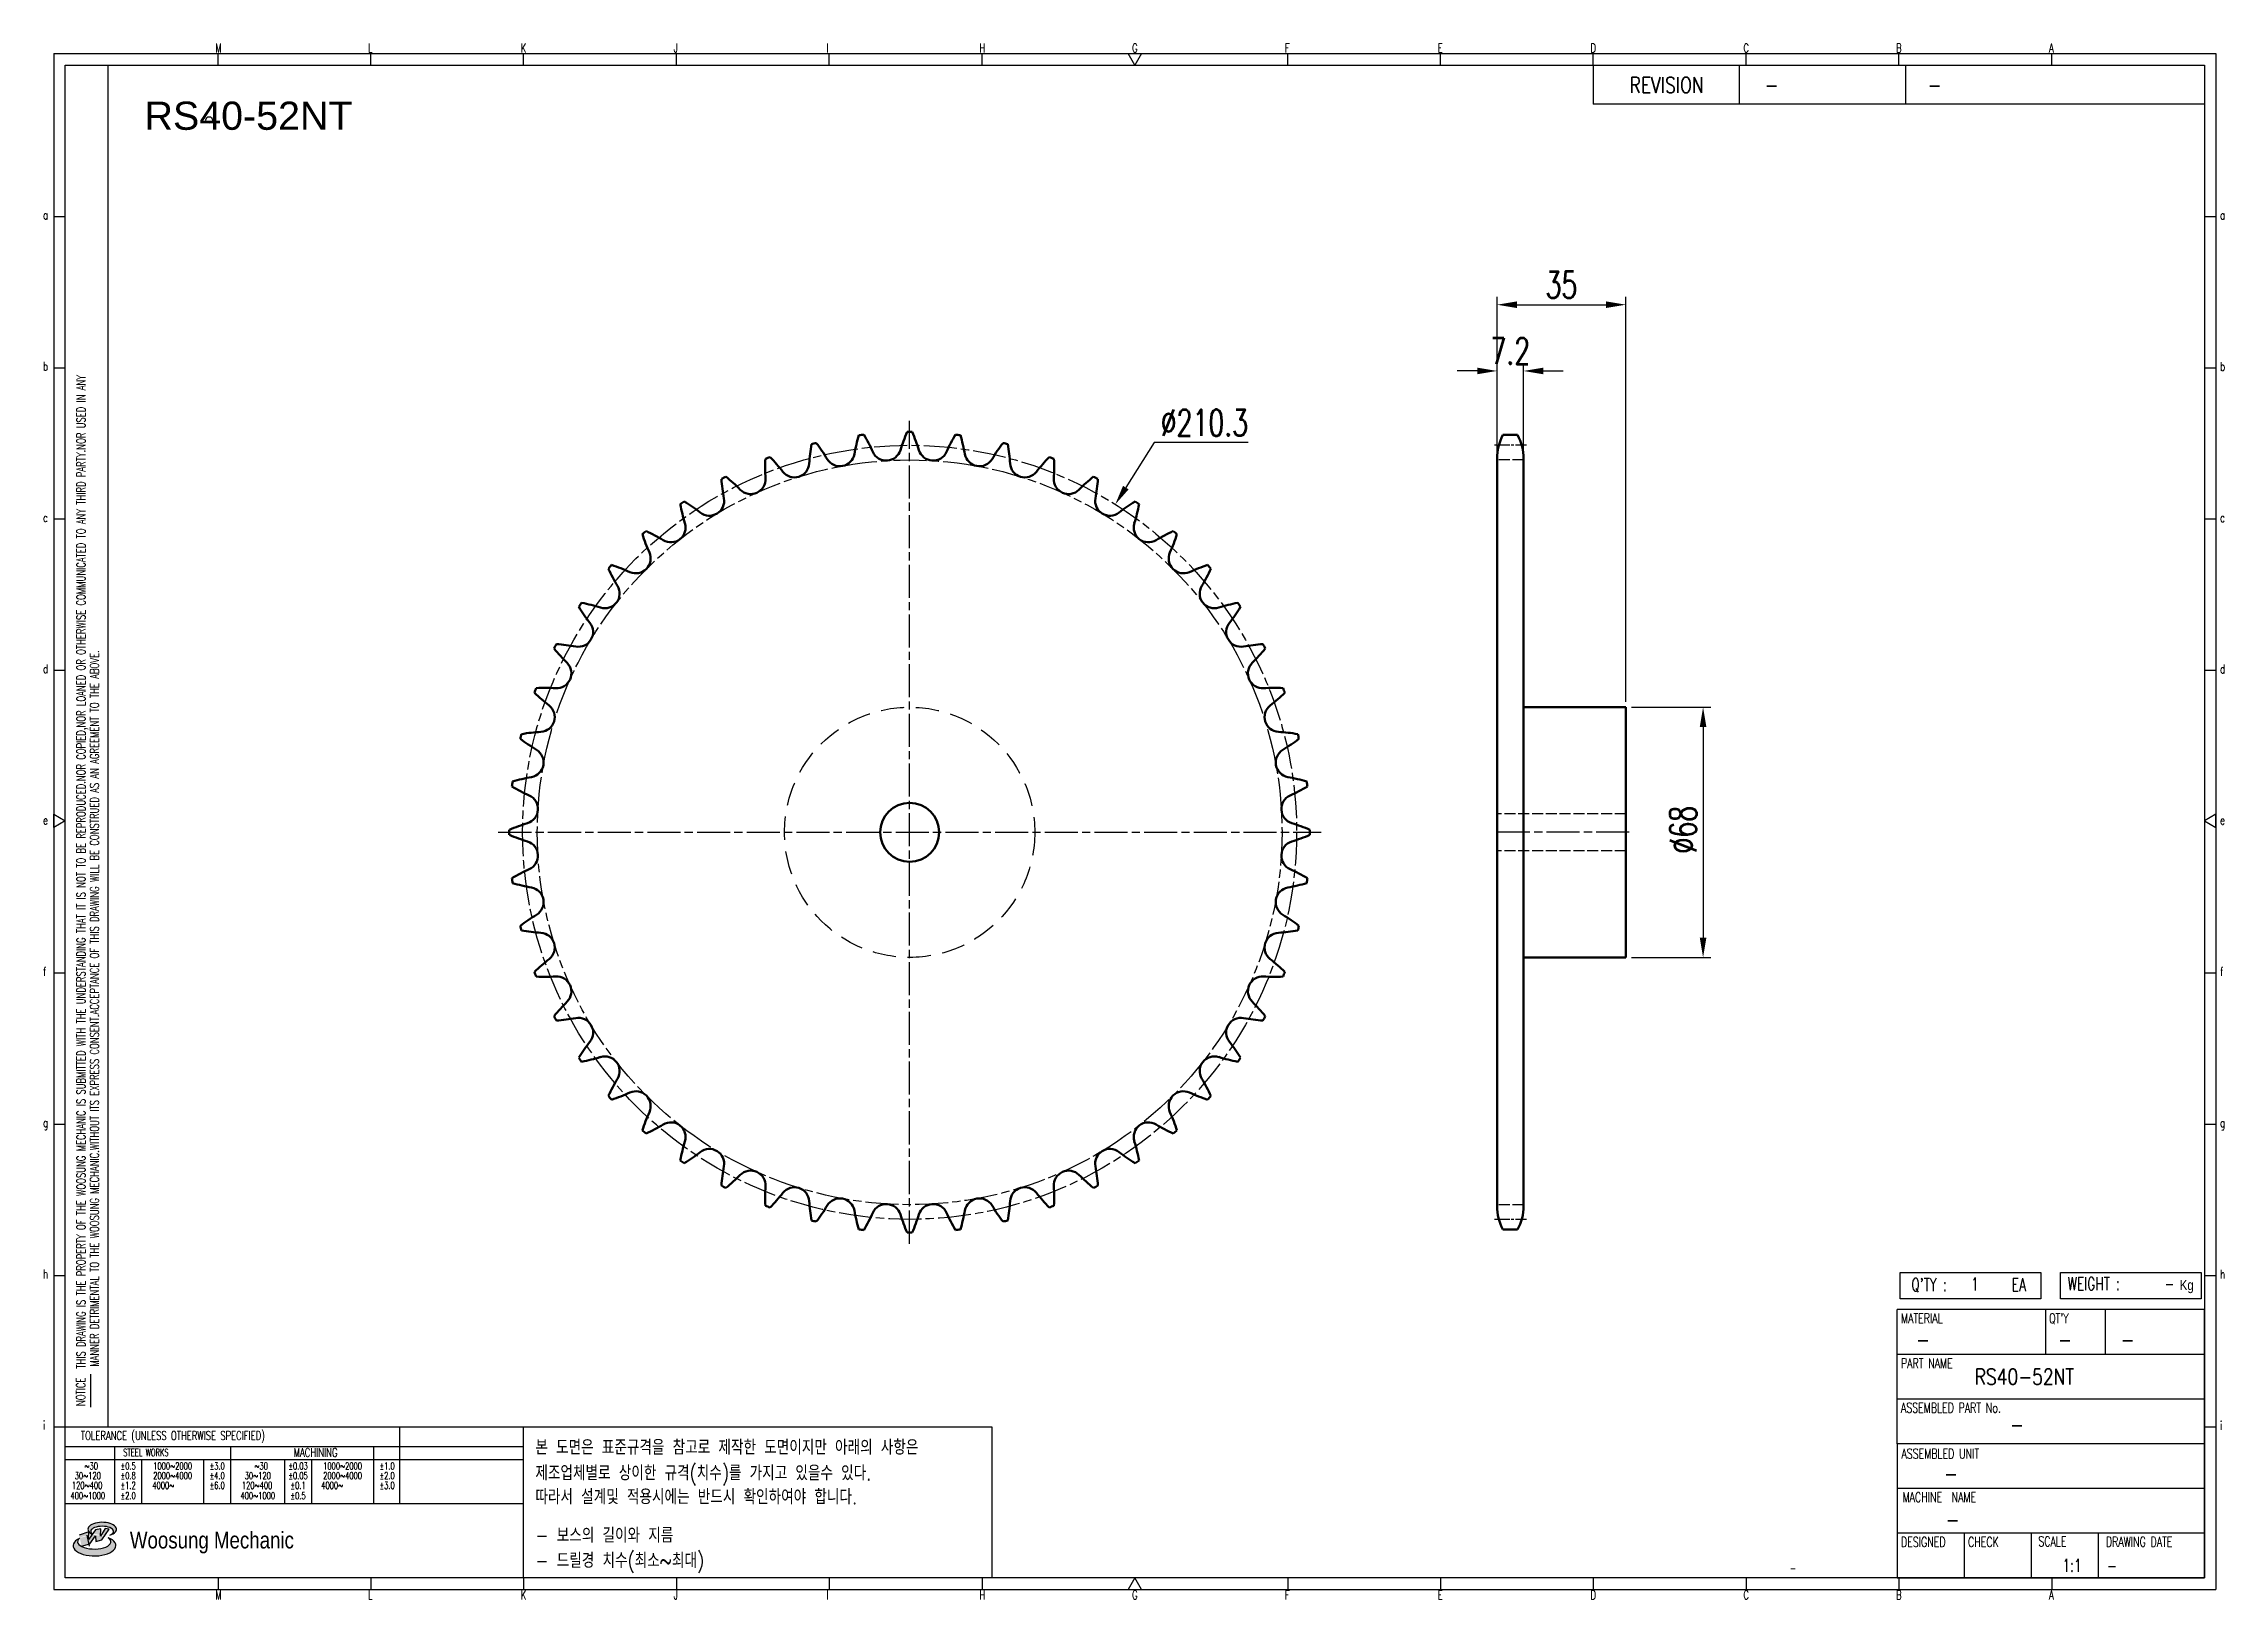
# Model space of a CAD drawing. Header units: millimetres. Extents: x 24040 to 24633, y 29 to 452.
import ezdxf
from ezdxf.enums import TextEntityAlignment as Align

# ---------------------------------------------------------------- set-up
doc = ezdxf.new("R2010")
doc.units = ezdxf.units.MM
for name, pattern in [('AM_ISO02W050', [7.5, 6, -1.5]), ('AM_ISO02W050x2', [3.75, 3, -0.75]), ('AM_ISO08W050', [18, 12, -1.5, 3, -1.5]), ('AM_ISO08W050x2', [9, 6, -0.75, 1.5, -0.75]), ('HIDDEN', [9.525, 6.35, -3.175])]:
    doc.linetypes.add(name, pattern=pattern)
for name, color, linetype, lineweight in [('AM_0N', 7, 'Continuous', 50), ('AM_3N', 6, 'AM_ISO02W050', 25), ('AM_7N', 4, 'AM_ISO08W050', 25)]:
    doc.layers.add(name, color=color, linetype=linetype, lineweight=lineweight)
for name, color, linetype in [('HL', 2, 'HIDDEN'), ('S-DIM', 7, 'Continuous'), ('TITLE', 7, 'Continuous'), ('도면레이아웃', 7, 'Continuous')]:
    doc.layers.add(name, color=color, linetype=linetype)
doc.styles.add('HAN', font='ROMANS.shx', dxfattribs={"width": 0.7, "bigfont": 'whgtxt.shx'})
doc.styles.add('HKD_ST2', font='romans.shx', dxfattribs={"width": 0.7, "height": 4, "bigfont": '@extfont2.shx'})
doc.styles.add('HSG', font='SIMPLEX.shx', dxfattribs={"width": 0.7, "bigfont": 'HSG.shx'})
doc.styles.add('ROMANS', font='romans.shx', dxfattribs={"width": 0.7, "bigfont": 'whgtxt.shx'})
doc.styles.add('SLDTEXTSTYLE4', font='arial.ttf', dxfattribs={"width": 0.8})
doc.styles.get("Standard").update_dxf_attribs({"font": 'arial.ttf'})
doc.dimstyles.new('APP16', dxfattribs={"dimscale": 3, "dimtxt": 2.4, "dimasz": 1.8, "dimexe": 0.7, "dimexo": 0.5, "dimgap": 0.6, "dimtad": 1, "dimtoh": 1, "dimdec": 1, "dimrnd": 0.01, "dimzin": 9, "dimdsep": 46, "dimtxsty": 'HSG', "dimcen": 0, "dimclrd": 1, "dimclre": 1, "dimclrt": 256, "dimazin": 2, "dimtp": 1, "dimtm": 1, "dimtfac": 0.5, "dimtdec": 1, "dimtofl": 0, "dimtmove": 0, "dimatfit": 3, "dimfxl": 0, "dimtvp": 1, "dimtolj": 2, "dimlwd": -1, "dimlwe": -1, "dimarcsym": 0})

# ---------------------------------------------------------------- blocks, each defined once
blk = doc.blocks.new('SUYWSHJH')
at = {"layer": '도면레이아웃'}
h = blk.add_hatch(color=10, dxfattribs=at)
h.paths.add_polyline_path([(1.544, 35.177), (1.554, 34.966), (1.779, 35.034), (2.054, 35.422), (1.908, 35.446), (1.728, 35.167), (1.741, 35.439), (1.547, 35.405), (1.292, 35.041), (1.295, 35.33), (0.943, 35.208), (1.03, 34.8), (1.336, 34.885)])
edge = h.paths.add_edge_path()
edge.add_ellipse((1.795, 35.421), major_axis=(-0.53, 0), ratio=0.487785, start_angle=122.36065, end_angle=403.39574)
edge.add_line((1.411, 35.244), (1.419, 35.261))
edge.add_ellipse((1.798, 35.344), major_axis=(-0.423, 0), ratio=0.444396, start_angle=131.58977, end_angle=386.19408, ccw=False)
edge = h.paths.add_edge_path()
edge.add_ellipse((1.512, 34.815), major_axis=(-0.793, 0), ratio=0.480113, start_angle=314.67633, end_angle=590.85213)
edge.add_ellipse((1.501, 34.958), major_axis=(-0.62, 0), ratio=0.43311, start_angle=331.7024, end_angle=574.42495, ccw=False)
for p, q in [((0, 90.118), (80.15, 90.118)), ((0, 90.118), (0, 33.191)), ((6.089, 89.693), (6.089, 90.118)), ((11.753, 89.693), (11.753, 90.118)), ((17.418, 89.693), (17.418, 90.118)), ((23.082, 89.693), (23.082, 90.118)), ((28.746, 89.693), (28.746, 90.118)), ((34.411, 89.693), (34.411, 90.118)), ((45.739, 89.693), (45.739, 90.118)), ((51.404, 89.693), (51.404, 90.118)), ((57.068, 89.693), (57.068, 90.118)), ((62.732, 89.693), (62.732, 90.118)), ((68.397, 89.693), (68.397, 90.118)), ((74.061, 89.693), (74.061, 90.118)), ((80.15, 90.118), (80.15, 33.191)), ((0, 84.085), (0.425, 84.085)), ((79.725, 84.085), (80.15, 84.085)), ((0, 78.478), (0.425, 78.478)), ((79.725, 78.478), (80.15, 78.478)), ((0, 72.87), (0.425, 72.87)), ((79.725, 72.87), (80.15, 72.87)), ((0, 67.262), (0.425, 67.262)), ((79.725, 67.262), (80.15, 67.262)), ((0, 56.047), (0.425, 56.047)), ((79.725, 56.047), (80.15, 56.047)), ((0, 50.439), (0.425, 50.439)), ((79.725, 50.439), (80.15, 50.439)), ((0, 44.832), (0.425, 44.832)), ((79.725, 44.832), (80.15, 44.832)), ((1.377, 39.947), (1.377, 41.174)), ((0, 39.224), (0.425, 39.224)), ((79.725, 39.224), (80.15, 39.224)), ((0, 33.191), (80.15, 33.191)), ((6.089, 33.616), (6.089, 33.191)), ((11.753, 33.616), (11.753, 33.191)), ((17.418, 33.616), (17.418, 33.191)), ((23.082, 33.616), (23.082, 33.191)), ((28.746, 33.616), (28.746, 33.191)), ((34.411, 33.616), (34.411, 33.191)), ((45.739, 33.616), (45.739, 33.191)), ((51.404, 33.616), (51.404, 33.191)), ((57.068, 33.616), (57.068, 33.191)), ((62.732, 33.616), (62.732, 33.191)), ((68.397, 33.616), (68.397, 33.191)), ((74.061, 33.616), (74.061, 33.191))]:
    blk.add_line(p, q)
at = {"color": 2}
for p, q in [((2.017, 39.224), (2.017, 89.693)), ((0.425, 39.224), (17.418, 39.224)), ((12.816, 39.224), (12.816, 36.382)), ((17.418, 33.616), (17.418, 39.224)), ((0.425, 38.487), (17.418, 38.487)), ((0.425, 38.012), (17.418, 38.012)), ((2.257, 38.487), (2.257, 36.382)), ((3.257, 38.012), (3.257, 36.382)), ((5.557, 38.012), (5.557, 36.382)), ((6.557, 38.5), (6.557, 36.382)), ((8.557, 38.012), (8.557, 36.382)), ((9.557, 38.026), (9.557, 36.382)), ((11.857, 38.487), (11.857, 36.382)), ((0.425, 36.382), (17.418, 36.382))]:
    blk.add_line(p, q, dxfattribs=at)
at = {"color": 6, "ltscale": 0.5}
for p, q in [((57.068, 89.693), (57.068, 88.246)), ((62.47, 89.693), (62.47, 88.246)), ((68.635, 89.693), (68.635, 88.246)), ((79.725, 88.246), (57.068, 88.246)), ((68.336, 38.59), (68.336, 43.563)), ((79.725, 43.563), (68.336, 43.563)), ((73.827, 43.563), (73.827, 41.905)), ((76.037, 43.563), (76.037, 41.905)), ((79.725, 38.59), (79.725, 43.563)), ((79.725, 41.905), (68.336, 41.905)), ((79.725, 40.248), (68.336, 40.248)), ((68.336, 38.59), (68.336, 33.616)), ((79.725, 38.59), (68.336, 38.59)), ((79.725, 33.616), (79.725, 38.59)), ((79.725, 36.932), (68.336, 36.932)), ((79.725, 35.274), (68.336, 35.274)), ((70.822, 33.616), (70.822, 35.274)), ((73.309, 33.616), (73.309, 35.274)), ((75.796, 33.616), (75.796, 35.274)), ((68.336, 33.616), (79.725, 33.616))]:
    blk.add_line(p, q, dxfattribs=at)
for points in [[(40.075, 89.693), (39.83, 90.118), (40.32, 90.118)], [(0.425, 89.693), (79.725, 89.693), (79.725, 33.616), (0.425, 33.616)], [(0.425, 61.679), (0, 61.433), (0, 61.924)], [(79.725, 61.679), (80.15, 61.433), (80.15, 61.924)], [(40.075, 33.616), (39.83, 33.191), (40.32, 33.191)]]:
    blk.add_lwpolyline(points, close=True)
at = {"layer": 'TITLE', "color": 20}
for p, q in [((68.449, 43.961), (68.449, 44.936)), ((68.449, 44.936), (73.654, 44.936)), ((73.654, 44.936), (73.654, 43.961)), ((74.39, 43.961), (74.39, 44.936)), ((74.39, 44.936), (79.595, 44.936)), ((79.595, 44.936), (79.595, 43.961)), ((73.654, 43.961), (68.449, 43.961)), ((79.595, 43.961), (74.39, 43.961))]:
    blk.add_line(p, q, dxfattribs=at)
at = {"layer": '도면레이아웃'}
for p, q in [((1.295, 35.33), (0.943, 35.208)), ((1.03, 34.8), (1.336, 34.885)), ((1.224, 35.208), (1.311, 34.8)), ((1.224, 35.208), (1.224, 35.208)), ((1.547, 35.405), (1.292, 35.041)), ((1.292, 35.041), (1.295, 35.33)), ((1.336, 34.885), (1.544, 35.177)), ((1.419, 35.261), (1.411, 35.244)), ((1.544, 35.177), (1.554, 34.966)), ((1.741, 35.439), (1.547, 35.405)), ((1.554, 34.966), (1.779, 35.034)), ((1.908, 35.446), (1.728, 35.167)), ((1.728, 35.167), (1.741, 35.439)), ((1.779, 35.034), (2.054, 35.422)), ((2.054, 35.422), (1.908, 35.446))]:
    blk.add_line(p, q, dxfattribs=at)
for centre, major_axis, ratio, start_param, end_param in [((1.795, 35.421), (-0.53, 0), 0.487785, 2.135596, 7.040584), ((1.512, 34.815), (-0.793, 0), 0.480113, 5.492138, 10.312315), ((1.501, 34.958), (-0.62, 0), 0.43311, 5.789299, 10.025607), ((1.798, 35.344), (-0.423, 0), 0.444396, 2.296675, 6.740358)]:
    blk.add_ellipse(centre, major_axis=major_axis, ratio=ratio, start_param=start_param, end_param=end_param, dxfattribs=at)
at = {"color": 4, "style": 'HKD_ST2', "width": 0.7}
for s, p in [('M', (5.988, 90.164)), ('L', (11.652, 90.164)), ('K', (17.316, 90.164)), ('J', (22.981, 90.164)), ('I', (28.645, 90.164)), ('H', (34.309, 90.164)), ('G', (39.974, 90.164)), ('F', (45.638, 90.164)), ('E', (51.302, 90.164)), ('D', (56.967, 90.164)), ('C', (62.631, 90.164)), ('B', (68.295, 90.164)), ('A', (73.96, 90.164)), ('a', (-0.395, 83.976)), ('a', (80.305, 83.97)), ('b', (-0.395, 78.368)), ('b', (80.305, 78.362)), ('c', (-0.395, 72.76)), ('c', (80.305, 72.754)), ('d', (-0.395, 67.153)), ('d', (80.305, 67.147)), ('e', (-0.395, 61.545)), ('e', (80.305, 61.539)), ('f', (-0.395, 55.937)), ('f', (80.305, 55.931)), ('g', (-0.395, 50.33)), ('g', (80.305, 50.324)), ('h', (-0.395, 44.722)), ('h', (80.305, 44.716)), ('i', (-0.395, 39.114)), ('i', (80.305, 39.108)), ('M', (5.988, 32.824)), ('L', (11.652, 32.824)), ('K', (17.316, 32.824)), ('J', (22.981, 32.824)), ('I', (28.645, 32.824)), ('H', (34.309, 32.824)), ('G', (39.974, 32.824)), ('F', (45.638, 32.824)), ('E', (51.302, 32.824)), ('D', (56.967, 32.824)), ('C', (62.631, 32.824)), ('B', (68.295, 32.824)), ('A', (73.96, 32.824))]:
    blk.add_text(s, height=0.326, dxfattribs=at).set_placement(p)
for s, height, style, width, p in [('REVISION', 0.5806, 'HAN', 0.8, (58.415, 88.664)), ('-', 0.581, 'HAN', 0.8, (63.426, 88.664)), ('-', 0.581, 'HAN', 0.8, (69.468, 88.664)), ("Q'TY : ", 0.4746, 'HKD_ST2', 0.7, (68.857, 44.253)), ('1', 0.475, 'HKD_ST2', 0.7, (71.071, 44.275)), ('EA', 0.4746, 'HKD_ST2', 0.7, (72.578, 44.253)), ('WEIGHT : ', 0.4746, 'HKD_ST2', 0.7, (74.65, 44.286)), ('-', 0.581, 'HAN', 0.8, (69.029, 42.157)), ('-', 0.581, 'HAN', 0.8, (74.289, 42.157)), ('-', 0.581, 'HAN', 0.8, (76.623, 42.157)), ('-', 0.581, 'HAN', 0.8, (72.515, 39.013)), ('-', 0.581, 'HAN', 0.8, (70.067, 37.189)), ('-', 0.581, 'HAN', 0.8, (70.126, 35.48)), ('1:1', 0.4746, 'HKD_ST2', 0.7, (74.458, 33.848)), ('-', 0.475, 'HKD_ST2', 0.7, (76.112, 33.837))]:
    blk.add_text(s, height=height, dxfattribs=dict(style=style, width=width)).set_placement(p)
at = {"color": 6, "style": 'HKD_ST2', "width": 0.7}
for s, p in [(' THIS DRAWING IS THE PROPERTY OF THE WOOSUNG MECHANIC IS SUBMITTED WITH THE UNDERSTANDING THAT IT IS NOT TO BE REPRODUCED.NOR COPIED,NOR LOANED OR OTHERWISE COMMUNICATED TO ANY THIRD PARTY.NOR USED IN ANY', (1.173, 41.217)), ('MANNER DETRIMENTAL TO THE WOOSUNG MECHANIC.WITHOUT ITS EXPRESS CONSENT.ACCEPTANCE OF THIS DRAWING WILL BE CONSTRUED AS AN AGREEMENT TO THE ABOVE.', (1.672, 41.447))]:
    blk.add_text(s, height=0.326266, rotation=90, dxfattribs=at).set_placement(p)
at = {"style": 'HKD_ST2', "width": 0.7}
blk.add_text('-', height=0.475, dxfattribs=at).set_placement((78.613, 44.286), align=Align.RIGHT)
at = {"color": 4, "style": 'HKD_ST2', "width": 0.7}
for s, height, p in [('MATERIAL', 0.3651, (68.474, 43.425)), ("QT'Y", 0.3651, (73.965, 43.425)), ('PART NAME', 0.3651, (68.474, 41.756)), ('ASSEMBLED PART No.', 0.36511, (68.474, 40.109)), ('ASSEMBLED UNIT', 0.36511, (68.49, 38.408)), ('MACHINE  NAME', 0.36511, (68.532, 36.794)), ('DESIGNED', 0.3651, (68.474, 35.136)), ('CHECK', 0.3651, (70.961, 35.136)), ('SCALE', 0.3651, (73.566, 35.153)), ('DRAWING DATE', 0.36511, (76.071, 35.141))]:
    blk.add_text(s, height=height, dxfattribs=at).set_placement(p, align=Align.TOP_LEFT)
at = {"style": 'HKD_ST2', "width": 0.7}
blk.add_text('NOTICE', height=0.3263, rotation=90, dxfattribs=at).set_placement((1.163, 39.988))
for s, height, style, width, p in [('TOLERANCE (UNLESS OTHERWISE SPECIFIED)', 0.32627, 'HKD_ST2', 0.7, (4.417, 38.896)), ('-', 0.326, 'ROMANS', 0.65, (64.469, 33.975))]:
    blk.add_text(s, height=height, dxfattribs=dict(style=style, width=width)).set_placement(p, align=Align.MIDDLE_CENTER)
at = {"color": 4, "style": 'HKD_ST2', "width": 0.7}
for s, height, p in [('STEEL WORKS', 0.26101, (3.416, 38.268)), ('MACHINING', 0.3263, (9.707, 38.27)), ('%%P0.5', 0.261, (2.757, 37.762)), ('%%P0.8', 0.261, (2.757, 37.411)), ('%%P3.0', 0.261, (6.057, 37.762)), ('%%P4.0', 0.261, (6.057, 37.411)), ('%%P0.03', 0.261, (9.057, 37.762)), ('%%P0.05', 0.261, (9.057, 37.411)), ('%%P1.0', 0.261, (12.357, 37.762)), ('%%P2.0', 0.261, (12.357, 37.411)), ('%%P1.2', 0.261, (2.757, 37.045)), ('%%P2.0', 0.261, (2.757, 36.67)), ('%%P6.0', 0.261, (6.057, 37.045)), ('%%P0.1', 0.261, (9.057, 37.045)), ('%%P0.5', 0.261, (9.057, 36.67)), ('%%P3.0', 0.261, (12.357, 37.045))]:
    blk.add_text(s, height=height, dxfattribs=at).set_placement(p, align=Align.MIDDLE)
for s, height, p in [('30%%126120', 0.261, (1.263, 37.411)), ('%%12630', 0.261, (1.389, 37.762)), ('2000%%1264000', 0.26101, (4.407, 37.411)), ('1000%%1262000', 0.26101, (4.407, 37.762)), ('30%%126120', 0.261, (7.563, 37.411)), ('%%12630', 0.261, (7.689, 37.762)), ('2000%%1264000', 0.26101, (10.707, 37.411)), ('1000%%1262000', 0.26101, (10.707, 37.762)), ('400%%1261000', 0.26101, (1.263, 36.67)), ('120%%126400', 0.26101, (1.237, 37.045)), ('4000%%126', 0.261, (4.061, 37.045)), ('400%%1261000', 0.26101, (7.563, 36.67)), ('120%%126400', 0.26101, (7.537, 37.045)), ('4000%%126', 0.261, (10.321, 37.045))]:
    blk.add_text(s, height=height, dxfattribs=at).set_placement(p, align=Align.MIDDLE_CENTER)
at = {"color": 1, "style": 'SLDTEXTSTYLE4', "width": 0.8}
blk.add_text('Woosung Mechanic', height=0.61957, dxfattribs=at).set_placement((2.822, 34.711))
at = {"layer": 'TITLE', "width": 0.8}
blk.add_text('Kg', height=0.3789, dxfattribs=at).set_placement((78.807, 44.286))
blk = doc.blocks.new('*D2')
at = {"layer": 'Defpoints', "color": 0, "transparency": 16777216}
for p in [(24331.31, 326.5), (24219.57, 148.3)]:
    blk.add_point(p, dxfattribs=at)
at = {"layer": 'S-DIM', "color": 1, "transparency": 16777216}
for p, q in [((24341.85, 343.3), (24334.18, 331.08)), ((24367.41, 343.3), (24341.85, 343.3))]:
    blk.add_line(p, q, dxfattribs=at)
blk.add_solid([(24333.42, 331.55), (24334.95, 330.6), (24331.31, 326.5)], dxfattribs=at)
at = {"layer": 'S-DIM', "transparency": 16777216, "insert": (24355.53, 348.7), "char_height": 7.2, "attachment_point": 5, "style": 'HSG'}
blk.add_mtext('\\A2;∅210.3', dxfattribs=at)
blk = doc.blocks.new('*D3')
at = {"layer": 'Defpoints', "color": 0, "transparency": 16777216}
for p in [(24442.27, 362.77), (24435.07, 338.59), (24442.27, 338.59)]:
    blk.add_point(p, dxfattribs=at)
at = {"layer": 'S-DIM', "color": 1, "transparency": 16777216}
for p, q in [((24429.67, 362.77), (24424.27, 362.77)), ((24435.07, 340.09), (24435.07, 364.87)), ((24442.27, 340.09), (24442.27, 364.87)), ((24447.67, 362.77), (24453.07, 362.77))]:
    blk.add_line(p, q, dxfattribs=at)
for points in [[(24429.67, 363.67), (24429.67, 361.87), (24435.07, 362.77)], [(24447.67, 363.67), (24447.67, 361.87), (24442.27, 362.77)]]:
    blk.add_solid(points, dxfattribs=at)
at = {"layer": 'S-DIM', "transparency": 16777216, "insert": (24438.67, 368.17), "char_height": 7.2, "attachment_point": 5, "style": 'HSG'}
blk.add_mtext('\\A2;7.2', dxfattribs=at)
blk = doc.blocks.new('*D4')
at = {"layer": 'Defpoints', "color": 0, "transparency": 16777216}
for p in [(24470.07, 380.77), (24435.07, 338.59), (24470.07, 271.4)]:
    blk.add_point(p, dxfattribs=at)
at = {"layer": 'S-DIM', "color": 1, "transparency": 16777216}
for p, q in [((24435.07, 340.09), (24435.07, 382.87)), ((24440.47, 380.77), (24464.67, 380.77)), ((24470.07, 272.9), (24470.07, 382.87))]:
    blk.add_line(p, q, dxfattribs=at)
for points in [[(24440.47, 381.67), (24440.47, 379.87), (24435.07, 380.77)], [(24464.67, 381.67), (24464.67, 379.87), (24470.07, 380.77)]]:
    blk.add_solid(points, dxfattribs=at)
at = {"layer": 'S-DIM', "transparency": 16777216, "insert": (24452.57, 386.17), "char_height": 7.2, "attachment_point": 5, "style": 'HSG'}
blk.add_mtext('\\A2;35', dxfattribs=at)
blk = doc.blocks.new('*D5')
at = {"layer": 'Defpoints', "color": 0, "transparency": 16777216}
for p in [(24470.07, 271.4), (24470.07, 203.4), (24491.06, 203.4)]:
    blk.add_point(p, dxfattribs=at)
at = {"layer": 'S-DIM', "color": 1, "transparency": 16777216}
for p, q in [((24471.57, 271.4), (24493.16, 271.4)), ((24491.06, 266), (24491.06, 208.8)), ((24471.57, 203.4), (24493.16, 203.4))]:
    blk.add_line(p, q, dxfattribs=at)
for points in [[(24490.16, 266), (24491.96, 266), (24491.06, 271.4)], [(24490.16, 208.8), (24491.96, 208.8), (24491.06, 203.4)]]:
    blk.add_solid(points, dxfattribs=at)
at = {"layer": 'S-DIM', "transparency": 16777216, "insert": (24485.66, 238.12), "char_height": 7.2, "attachment_point": 5, "rotation": 90, "style": 'HSG'}
blk.add_mtext('\\A2;%%c68', dxfattribs=at)

msp = doc.modelspace()

# ---------------------------------------------------------------- linework, layer by layer
at = {"color": 4}
msp.add_lwpolyline([(24170.54, 75.88), (24297.81, 75.88), (24297.81, 34.77), (24170.54, 34.77)], close=True, dxfattribs=at)
msp.add_circle((24085.11, 430.97), 0.886)
at = {"layer": 'AM_0N'}
for p, q in [((24436.68, 345.37), (24440.66, 345.37)), ((24435.07, 338.97), (24435.07, 135.83)), ((24442.27, 338.97), (24442.27, 135.83)), ((24442.27, 271.4), (24470.07, 271.4)), ((24470.07, 271.4), (24470.07, 203.4)), ((24442.27, 203.4), (24470.07, 203.4)), ((24436.68, 129.43), (24440.66, 129.43))]:
    msp.add_line(p, q, dxfattribs=at)
msp.add_circle((24275.44, 237.4), 8, dxfattribs=at)
for centre, radius, start, end in [((24311.08, 330.78), 51.52, 163.6221, 169.51923), ((24275.44, 237.4), 108.79, 96.5659, 97.28025), ((24218.49, 319.54), 51.52, 24.32692, 30.22405), ((24322.08, 325.81), 51.52, 156.69903, 162.59615), ((24275.44, 237.4), 108.79, 89.64282, 90.35718), ((24228.81, 325.81), 51.52, 17.40385, 23.30097), ((24332.4, 319.54), 51.52, 149.77595, 155.67308), ((24275.44, 237.4), 108.79, 82.71975, 83.4341), ((24239.8, 330.78), 51.52, 10.48077, 16.3779), ((24448.57, 338.97), 13.5, 151.70092, 180), ((24428.77, 338.97), 13.5, 0, 28.29908), ((24287.7, 336.6), 51.52, 177.46826, 183.36538), ((24275.44, 237.4), 108.79, 110.41205, 111.12641), ((24200.49, 303.53), 51.52, 38.17308, 44.0702), ((24299.57, 334.4), 51.52, 170.54518, 176.44231), ((24275.44, 237.4), 108.79, 103.48898, 104.20333), ((24209.01, 312.08), 51.52, 31.25, 37.14713), ((24256.48, 340.89), 4.01, 211.25, 349.51923), ((24269.09, 342.42), 4.01, 204.32692, 342.59615), ((24281.8, 342.42), 4.01, 197.40385, 335.67308), ((24294.41, 340.89), 4.01, 190.48077, 328.75), ((24341.88, 312.08), 51.52, 142.85287, 148.75), ((24275.44, 237.4), 108.79, 75.79667, 76.51102), ((24251.32, 334.4), 51.52, 3.55769, 9.45482), ((24350.4, 303.53), 51.52, 135.9298, 141.82692), ((24275.44, 237.4), 108.79, 68.87359, 69.58795), ((24263.19, 336.6), 51.52, 356.63462, 2.53174), ((24275.44, 237.4), 108.79, 117.33513, 118.04949), ((24275.65, 337.35), 51.52, 184.39134, 190.28846), ((24193.06, 294.01), 51.52, 45.09615, 50.99328), ((24232.26, 333.34), 4.01, 225.09615, 3.36538), ((24244.14, 337.85), 4.01, 218.17308, 356.44231), ((24306.74, 337.85), 4.01, 183.55769, 321.82692), ((24318.62, 333.34), 4.01, 176.63462, 314.90385), ((24357.82, 294.01), 51.52, 129.00672, 134.90385), ((24275.44, 237.4), 108.79, 61.95051, 62.66487), ((24275.24, 337.35), 51.52, 349.71154, 355.60866), ((24275.44, 237.4), 108.79, 124.25821, 124.97256), ((24263.6, 336.65), 51.52, 191.31441, 197.21154), ((24186.84, 283.67), 51.52, 52.01923, 57.91636), ((24221.02, 327.44), 4.01, 232.01923, 10.28846), ((24329.87, 327.44), 4.01, 169.71154, 307.98077), ((24364.05, 283.67), 51.52, 122.08364, 127.98077), ((24287.28, 336.65), 51.52, 342.78846, 348.68559), ((24275.44, 237.4), 108.79, 55.02744, 55.74179), ((24210.56, 320.22), 4.01, 238.94231, 17.21154), ((24340.33, 320.22), 4.01, 162.78846, 301.05769), ((24275.44, 237.4), 108.79, 131.18128, 131.89564), ((24251.73, 334.5), 51.52, 198.23749, 204.13462), ((24181.91, 272.65), 51.52, 58.94231, 64.83943), ((24368.98, 272.65), 51.52, 115.16057, 121.05769), ((24299.16, 334.5), 51.52, 335.86538, 341.76251), ((24275.44, 237.4), 108.79, 48.10436, 48.81872), ((24275.44, 237.4), 108.79, 138.10436, 138.81872), ((24240.19, 330.93), 51.52, 205.16057, 211.05769), ((24178.34, 261.12), 51.52, 65.86538, 71.76251), ((24201.05, 311.79), 4.01, 245.86538, 24.13462), ((24349.84, 311.79), 4.01, 155.86538, 294.13462), ((24372.54, 261.12), 51.52, 108.23749, 114.13462), ((24310.69, 330.93), 51.52, 328.94231, 334.83943), ((24275.44, 237.4), 108.79, 41.18128, 41.89564), ((24192.62, 302.28), 4.01, 252.78846, 31.05769), ((24358.26, 302.28), 4.01, 148.94231, 287.21154), ((24275.44, 237.4), 108.79, 145.02744, 145.74179), ((24229.18, 326), 51.52, 212.08364, 217.98077), ((24176.19, 249.24), 51.52, 72.78846, 78.68559), ((24374.69, 249.24), 51.52, 101.31441, 107.21154), ((24321.71, 326), 51.52, 322.01923, 327.91636), ((24275.44, 237.4), 108.79, 34.25821, 34.97256), ((24185.41, 291.83), 4.01, 259.71154, 37.98077), ((24365.48, 291.83), 4.01, 142.01923, 280.28846), ((24275.44, 237.4), 108.79, 151.95051, 152.66487), ((24218.84, 319.78), 51.52, 219.00672, 224.90385), ((24175.49, 237.19), 51.52, 79.71154, 85.60866), ((24375.4, 237.19), 51.52, 94.39134, 100.28846), ((24332.05, 319.78), 51.52, 315.09615, 320.99328), ((24275.44, 237.4), 108.79, 27.33513, 28.04949), ((24179.5, 280.58), 4.01, 266.63462, 44.90385), ((24371.38, 280.58), 4.01, 135.09615, 273.36538), ((24275.44, 237.4), 108.79, 158.87359, 159.58795), ((24209.32, 312.36), 51.52, 225.9298, 231.82692), ((24176.24, 225.14), 51.52, 86.63462, 92.53174), ((24374.64, 225.14), 51.52, 87.46826, 93.36538), ((24341.57, 312.36), 51.52, 308.17308, 314.0702), ((24275.44, 237.4), 108.79, 20.41205, 21.12641), ((24175, 268.7), 4.01, 273.55769, 51.82692), ((24375.89, 268.7), 4.01, 128.17308, 266.44231), ((24275.44, 237.4), 108.79, 165.79667, 166.51102), ((24200.77, 303.84), 51.52, 232.85287, 238.75), ((24178.44, 213.28), 51.52, 93.55769, 99.45482), ((24372.44, 213.28), 51.52, 80.54518, 86.44231), ((24350.12, 303.84), 51.52, 301.25, 307.14713), ((24275.44, 237.4), 108.79, 13.48898, 14.20333), ((24171.96, 256.36), 4.01, 280.48077, 58.75), ((24378.93, 256.36), 4.01, 121.25, 259.51923), ((24275.44, 237.4), 108.79, 172.71975, 173.4341), ((24193.3, 294.35), 51.52, 239.77595, 245.67308), ((24182.06, 201.76), 51.52, 100.48077, 106.3779), ((24368.83, 201.76), 51.52, 73.6221, 79.51923), ((24357.59, 294.35), 51.52, 294.32692, 300.22405), ((24275.44, 237.4), 108.79, 6.5659, 7.28025), ((24170.43, 243.75), 4.01, 287.40385, 65.67308), ((24380.46, 243.75), 4.01, 114.32692, 252.59615), ((24187.04, 190.76), 51.52, 107.40385, 113.30097), ((24275.44, 237.4), 108.79, 179.64282, 180.35718), ((24363.85, 190.76), 51.52, 66.69903, 72.59615), ((24275.44, 237.4), 108.79, 359.64282, 0.35718), ((24187.04, 284.04), 51.52, 246.69903, 252.59615), ((24170.43, 231.05), 4.01, 294.32692, 72.59615), ((24380.46, 231.05), 4.01, 107.40385, 245.67308), ((24363.85, 284.04), 51.52, 287.40385, 293.30097), ((24193.3, 180.45), 51.52, 114.32692, 120.22405), ((24357.59, 180.45), 51.52, 59.77595, 65.67308), ((24275.44, 237.4), 108.79, 186.5659, 187.28025), ((24182.06, 273.04), 51.52, 253.6221, 259.51923), ((24171.96, 218.44), 4.01, 301.25, 79.51923), ((24378.93, 218.44), 4.01, 100.48077, 238.75), ((24368.83, 273.04), 51.52, 280.48077, 286.3779), ((24275.44, 237.4), 108.79, 352.71975, 353.4341), ((24200.77, 170.96), 51.52, 121.25, 127.14713), ((24350.12, 170.96), 51.52, 52.85287, 58.75), ((24275.44, 237.4), 108.79, 193.48898, 194.20333), ((24178.44, 261.52), 51.52, 260.54518, 266.44231), ((24175, 206.1), 4.01, 308.17308, 86.44231), ((24375.89, 206.1), 4.01, 93.55769, 231.82692), ((24372.44, 261.52), 51.52, 273.55769, 279.45482), ((24275.44, 237.4), 108.79, 345.79667, 346.51102), ((24209.32, 162.44), 51.52, 128.17308, 134.0702), ((24341.57, 162.44), 51.52, 45.9298, 51.82692), ((24275.44, 237.4), 108.79, 200.41205, 201.12641), ((24176.24, 249.66), 51.52, 267.46826, 273.36538), ((24179.5, 194.22), 4.01, 315.09615, 93.36538), ((24371.38, 194.22), 4.01, 86.63462, 224.90385), ((24374.64, 249.66), 51.52, 266.63462, 272.53174), ((24275.44, 237.4), 108.79, 338.87359, 339.58795), ((24218.84, 155.02), 51.52, 135.09615, 140.99328), ((24332.05, 155.02), 51.52, 39.00672, 44.90385), ((24275.44, 237.4), 108.79, 207.33513, 208.04949), ((24175.49, 237.61), 51.52, 274.39134, 280.28846), ((24185.41, 182.97), 4.01, 322.01923, 100.28846), ((24365.48, 182.97), 4.01, 79.71154, 217.98077), ((24375.4, 237.61), 51.52, 259.71154, 265.60866), ((24275.44, 237.4), 108.79, 331.95051, 332.66487), ((24229.18, 148.8), 51.52, 142.01923, 147.91636), ((24321.71, 148.8), 51.52, 32.08364, 37.98077), ((24275.44, 237.4), 108.79, 214.25821, 214.97256), ((24176.19, 225.56), 51.52, 281.31441, 287.21154), ((24192.62, 172.51), 4.01, 328.94231, 107.21154), ((24358.26, 172.51), 4.01, 72.78846, 211.05769), ((24374.69, 225.56), 51.52, 252.78846, 258.68559), ((24275.44, 237.4), 108.79, 325.02744, 325.74179), ((24240.19, 143.87), 51.52, 148.94231, 154.83943), ((24178.34, 213.68), 51.52, 288.23749, 294.13462), ((24201.05, 163.01), 4.01, 335.86538, 114.13462), ((24349.84, 163.01), 4.01, 65.86538, 204.13462), ((24372.54, 213.68), 51.52, 245.86538, 251.76251), ((24310.69, 143.87), 51.52, 25.16057, 31.05769), ((24275.44, 237.4), 108.79, 221.18128, 221.89564), ((24251.73, 140.3), 51.52, 155.86538, 161.76251), ((24299.16, 140.3), 51.52, 18.23749, 24.13462), ((24275.44, 237.4), 108.79, 318.10436, 318.81872), ((24275.44, 237.4), 108.79, 228.10436, 228.81872), ((24181.91, 202.15), 51.52, 295.16057, 301.05769), ((24210.56, 154.58), 4.01, 342.78846, 121.05769), ((24340.33, 154.58), 4.01, 58.94231, 197.21154), ((24368.98, 202.15), 51.52, 238.94231, 244.83943), ((24275.44, 237.4), 108.79, 311.18128, 311.89564), ((24263.6, 138.15), 51.52, 162.78846, 168.68559), ((24275.44, 237.4), 108.79, 235.02744, 235.74179), ((24186.84, 191.13), 51.52, 302.08364, 307.98077), ((24221.02, 147.36), 4.01, 349.71154, 127.98077), ((24329.87, 147.36), 4.01, 52.01923, 190.28846), ((24364.05, 191.13), 51.52, 232.01923, 237.91636), ((24287.28, 138.15), 51.52, 11.31441, 17.21154), ((24275.44, 237.4), 108.79, 304.25821, 304.97256), ((24275.65, 137.45), 51.52, 169.71154, 175.60866), ((24193.06, 180.79), 51.52, 309.00672, 314.90385), ((24232.26, 141.46), 4.01, 356.63462, 134.90385), ((24318.62, 141.46), 4.01, 45.09615, 183.36538), ((24357.82, 180.79), 51.52, 225.09615, 230.99328), ((24275.24, 137.45), 51.52, 4.39134, 10.28846), ((24275.44, 237.4), 108.79, 241.95051, 242.66487), ((24287.7, 138.2), 51.52, 176.63462, 182.53174), ((24200.49, 171.27), 51.52, 315.9298, 321.82692), ((24244.14, 136.95), 4.01, 3.55769, 141.82692), ((24299.57, 140.4), 51.52, 183.55769, 189.45482), ((24256.48, 133.91), 4.01, 10.48077, 148.75), ((24269.09, 132.38), 4.01, 17.40385, 155.67308), ((24281.8, 132.38), 4.01, 24.32692, 162.59615), ((24294.41, 133.91), 4.01, 31.25, 169.51923), ((24251.32, 140.4), 51.52, 350.54518, 356.44231), ((24306.74, 136.95), 4.01, 38.17308, 176.44231), ((24350.4, 171.27), 51.52, 218.17308, 224.0702), ((24263.19, 138.2), 51.52, 357.46826, 3.36538), ((24275.44, 237.4), 108.79, 297.33513, 298.04949), ((24275.44, 237.4), 108.79, 248.87359, 249.58795), ((24275.44, 237.4), 108.79, 255.79667, 256.51102), ((24209.01, 162.72), 51.52, 322.85287, 328.75), ((24311.08, 144.01), 51.52, 190.48077, 196.3779), ((24218.49, 155.26), 51.52, 329.77595, 335.67308), ((24322.08, 148.99), 51.52, 197.40385, 203.30097), ((24228.81, 148.99), 51.52, 336.69903, 342.59615), ((24332.4, 155.26), 51.52, 204.32692, 210.22405), ((24239.8, 144.01), 51.52, 343.6221, 349.51923), ((24341.88, 162.72), 51.52, 211.25, 217.14713), ((24275.44, 237.4), 108.79, 283.48898, 284.20333), ((24275.44, 237.4), 108.79, 290.41205, 291.12641), ((24448.57, 135.83), 13.5, 180, 208.29908), ((24428.77, 135.83), 13.5, 331.70092, 0), ((24275.44, 237.4), 108.79, 262.71975, 263.4341), ((24275.44, 237.4), 108.79, 269.64282, 270.35718), ((24275.44, 237.4), 108.79, 276.5659, 277.28025)]:
    msp.add_arc(centre, radius, start, end, dxfattribs=at)
at = {"layer": 'AM_3N', "linetype": 'AM_ISO02W050x2'}
for p, q in [((24442.27, 338.59), (24435.07, 338.59)), ((24442.27, 136.2), (24435.07, 136.2))]:
    msp.add_line(p, q, dxfattribs=at)
at = {"layer": 'AM_3N', "color": 2, "linetype": 'AM_ISO02W050x2'}
for p, q in [((24470.07, 242.4), (24435.07, 242.4)), ((24470.07, 232.4), (24435.07, 232.4))]:
    msp.add_line(p, q, dxfattribs=at)
at = {"layer": 'AM_7N', "linetype": 'AM_ISO08W050x2', "ltscale": 1.5}
for p, q in [((24275.44, 125.61), (24275.44, 349.19)), ((24163.66, 237.4), (24387.23, 237.4)), ((24471.01, 237.4), (24434.31, 237.4))]:
    msp.add_line(p, q, dxfattribs=at)
at = {"layer": 'AM_7N', "linetype": 'AM_ISO08W050x2', "ltscale": 0.5}
for p, q in [((24443.04, 342.57), (24434.31, 342.57)), ((24443.04, 132.23), (24434.31, 132.23))]:
    msp.add_line(p, q, dxfattribs=at)
at = {"layer": 'AM_7N', "linetype": 'AM_ISO08W050x2', "ltscale": 1.5}
for radius in [105.17, 101.19]:
    msp.add_circle((24275.44, 237.4), radius, dxfattribs=at)
at = {"layer": 'HL'}
msp.add_circle((24275.44, 237.4), 34, dxfattribs=at)

# ---------------------------------------------------------------- block references
at = {"xscale": 7.331104175867454, "yscale": 7.331104175867454, "zscale": 7.331104175867454}
msp.add_blockref('SUYWSHJH', (24042.85, -211.67), dxfattribs=at)

# ---------------------------------------------------------------- texts
at = {"color": 2}
msp.add_text('RS40-52NT', height=7.66, dxfattribs=at).set_placement((24067.53, 428.3))
at = {"style": 'HAN', "width": 0.8}
msp.add_text('RS40-52NT', height=4.256, dxfattribs=at).set_placement((24564.87, 87.33))
at = {"color": 4, "style": 'HAN', "width": 0.8}
for s, p in [('본 도면은 표준규격을 참고로 제작한 도면이지만 아래의 사항은', (24173.73, 68.27)), ('제조업체별로 상이한 규격(치수)를 가지고 있을수 있다.', (24173.73, 61.29)), ('따라서 설계및 적용시에는 반드시 확인하여야 합니다.', (24173.73, 54.81)), ('- 보스의 길이와 지름', (24173.73, 44.37)), ('- 드릴경 치수(최소~최대)', (24173.73, 37.51))]:
    msp.add_text(s, height=4.0274, dxfattribs=at).set_placement(p)

# ---------------------------------------------------------------- dimensions: what is measured, and where the dimension line sits
at = {"layer": 'S-DIM'}
dim = msp.add_linear_dim(base=(24470.07, 380.77), p1=(24435.07, 338.59), p2=(24470.07, 271.4), dimstyle='APP16', dxfattribs=at)
dim.commit()
dim.dimension.update_dxf_attribs({"geometry": '*D4', "text_midpoint": (24452.57, 386.17)})
dim = msp.add_linear_dim(base=(24442.27, 362.77), p1=(24435.07, 338.59), p2=(24442.27, 338.59), dimstyle='APP16', dxfattribs=at)
dim.commit()
dim.dimension.update_dxf_attribs({"geometry": '*D3', "text_midpoint": (24438.67, 362.77), "dimtype": 128})
at = {"layer": 'S-DIM', "color": 3}
dim = msp.add_diameter_dim_2p(p1=(24219.57, 148.3), p2=(24331.31, 326.5), dimstyle='APP16', dxfattribs=at)
dim.commit()
dim.dimension.update_dxf_attribs({"geometry": '*D2', "text_midpoint": (24355.53, 343.3), "dimtype": 131})
at = {"layer": 'S-DIM'}
dim = msp.add_linear_dim(base=(24491.06, 203.4), p1=(24470.07, 271.4), p2=(24470.07, 203.4), angle=90, text='%%c<>', dimstyle='APP16', dxfattribs=at)
dim.commit()
dim.dimension.update_dxf_attribs({"geometry": '*D5', "text_midpoint": (24491.06, 238.12), "dimtype": 128})

doc.saveas('drawing.dxf')
